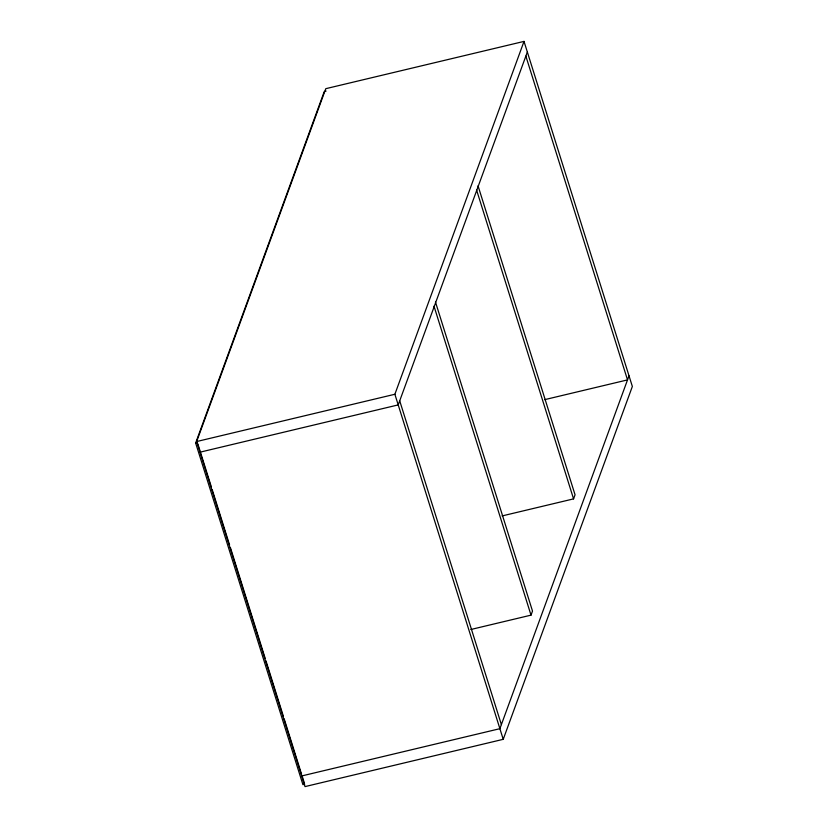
<?xml version="1.0" encoding="UTF-8"?>
<svg xmlns="http://www.w3.org/2000/svg" width="828" height="828" viewBox="0 0 828 828"><rect width="100%" height="100%" fill="white"/><g stroke="black" fill="none" stroke-linecap="round" stroke-linejoin="round"><path stroke-width="1.24" d="M304.714 784.209L302.913 784.644L195.646 443.032L324.286 91.494L326.087 91.07M196.66 441.541L325.797 88.679L524.01 41.4L632.354 386.459L503.227 739.321L305.014 786.6L196.66 441.541L394.873 394.263L524.01 41.4M527.343 52.04L398.216 404.902L200.003 452.181M470.842 629.497L531.017 615.142L532.507 611.064L435.476 302.054M502.099 515.927L573.566 498.88L575.056 494.802L478.025 185.793M629.011 375.819L499.884 728.681L301.671 775.96M195.646 443.032L197.447 442.607M544.72 399.645L627.52 379.897L525.852 56.118M476.535 189.881L573.566 498.88M433.986 306.143L531.017 615.142M399.707 400.824L501.375 724.603M394.873 394.263L503.227 739.321M197.83 443.839L211.388 486.999M212.165 489.472L229.584 544.969M230.36 547.432L265.219 658.426M265.985 660.889L283.414 716.386M284.19 718.849L301.62 774.346M302.386 776.809L304.321 782.977"/></g></svg>
